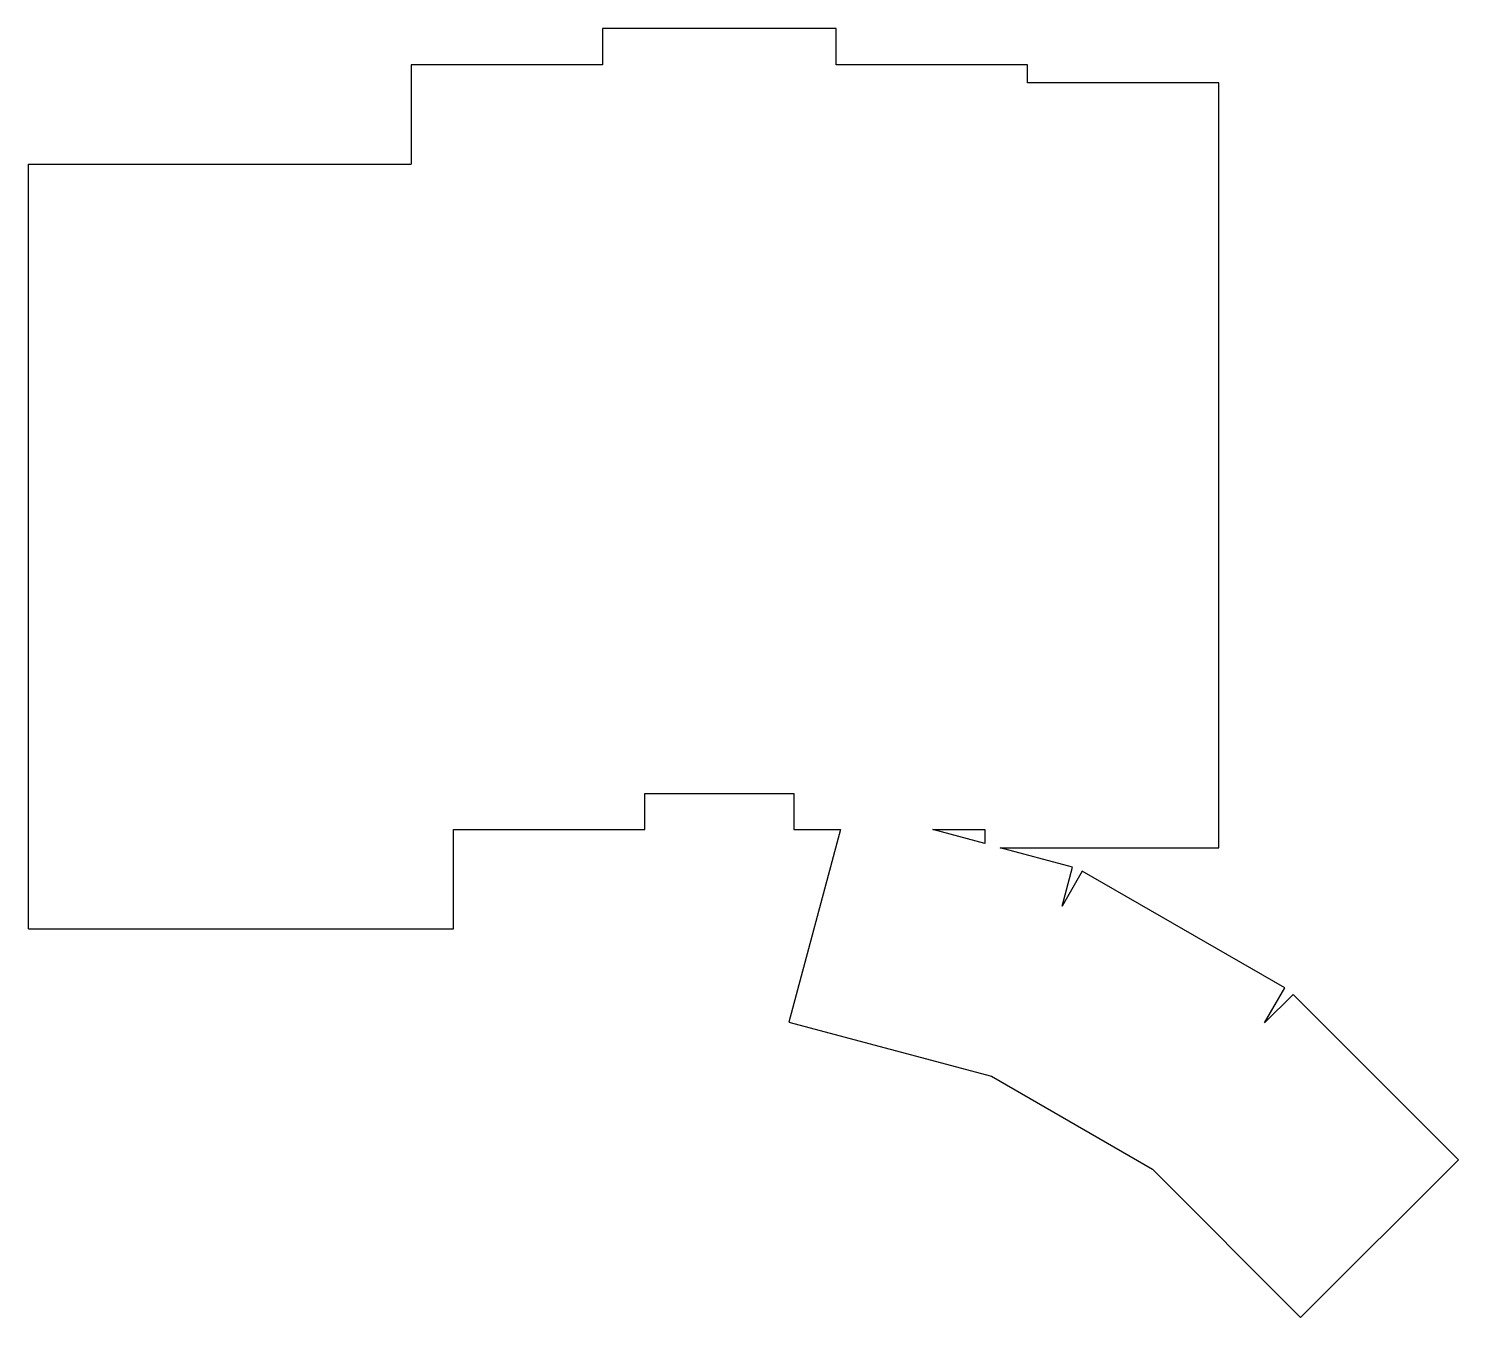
# Model space of a CAD drawing. Header units: millimetres. Extents: x 39 to 174, y -197 to -76.
import ezdxf

# ---------------------------------------------------------------- set-up
doc = ezdxf.new("R2010")
doc.units = ezdxf.units.MM

msp = doc.modelspace()

# ---------------------------------------------------------------- linework, layer by layer
for p, q in [((115, -75.75), (93, -75.75)), ((93, -75.75), (93, -79.15)), ((115, -79.15), (115, -75.75)), ((93, -79.15), (75, -79.15)), ((75, -79.15), (75, -88.5)), ((133, -79.15), (115, -79.15)), ((133, -80.85), (133, -79.15)), ((151, -80.85), (133, -80.85)), ((151, -152.85), (151, -80.85)), ((39, -160.5), (39, -88.5)), ((39, -88.5), (75, -88.5)), ((97, -151.15), (97, -147.75)), ((97, -147.75), (111, -147.75)), ((111, -147.75), (111, -151.15)), ((79, -160.5), (79, -151.15)), ((79, -151.15), (97, -151.15)), ((115.4, -151.15), (110.55, -169.26)), ((111, -151.15), (115.4, -151.15)), ((124.09, -151.15), (129, -151.15)), ((129, -152.47), (124.09, -151.15)), ((129, -151.15), (129, -152.47)), ((130.43, -152.85), (151, -152.85)), ((137.24, -154.67), (130.43, -152.85)), ((136.25, -158.35), (137.24, -154.67)), ((138.15, -155.05), (136.25, -158.35)), ((157.21, -166.05), (138.15, -155.05)), ((39, -160.5), (79, -160.5)), ((155.3, -169.35), (157.21, -166.05)), ((158, -166.66), (155.3, -169.35)), ((173.55, -182.22), (158, -166.66)), ((110.55, -169.26), (129.61, -174.37)), ((129.61, -174.37), (144.75, -183.11)), ((158.7, -197.07), (173.55, -182.22)), ((144.75, -183.11), (158.7, -197.07))]:
    msp.add_line(p, q)

doc.saveas('drawing.dxf')
